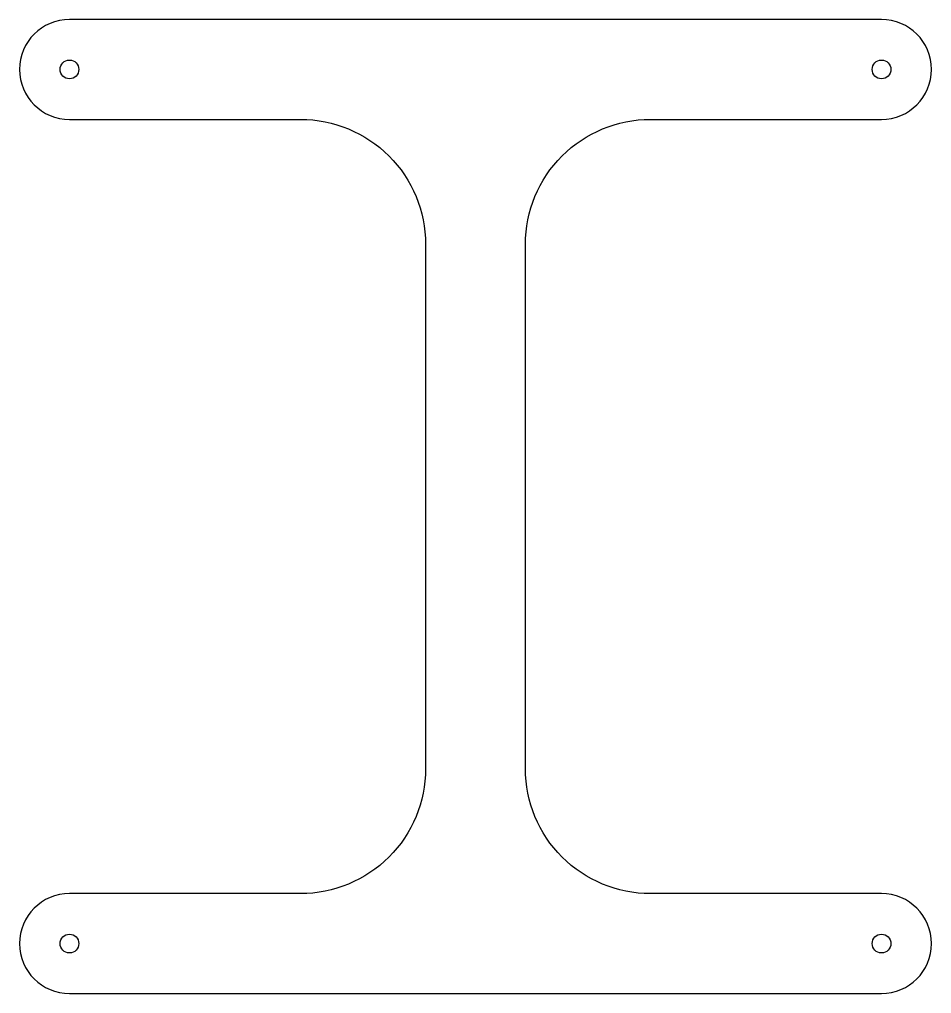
# Model space of a CAD drawing. Header units: millimetres. Extents: x -138 to 8, y -148 to 8.
import ezdxf

# ---------------------------------------------------------------- set-up
doc = ezdxf.new("R2010")
doc.units = ezdxf.units.MM

msp = doc.modelspace()

# ---------------------------------------------------------------- linework, layer by layer
msp.add_lwpolyline([(-93, -132), (-130, -132, 1), (-130, -148), (0, -148, 1), (0, -132), (-37, -132, -0.414214), (-57, -112), (-57, -28, -0.414214), (-37, -8), (0, -8, 1), (0, 8), (-130, 8, 1), (-130, -8), (-93, -8, -0.414214), (-73, -28), (-73, -112, -0.414214)], format="xyb", close=True)
for centre in [(-130, 0), (0, 0), (-130, -140), (0, -140)]:
    msp.add_circle(centre, 1.5)

doc.saveas('drawing.dxf')
